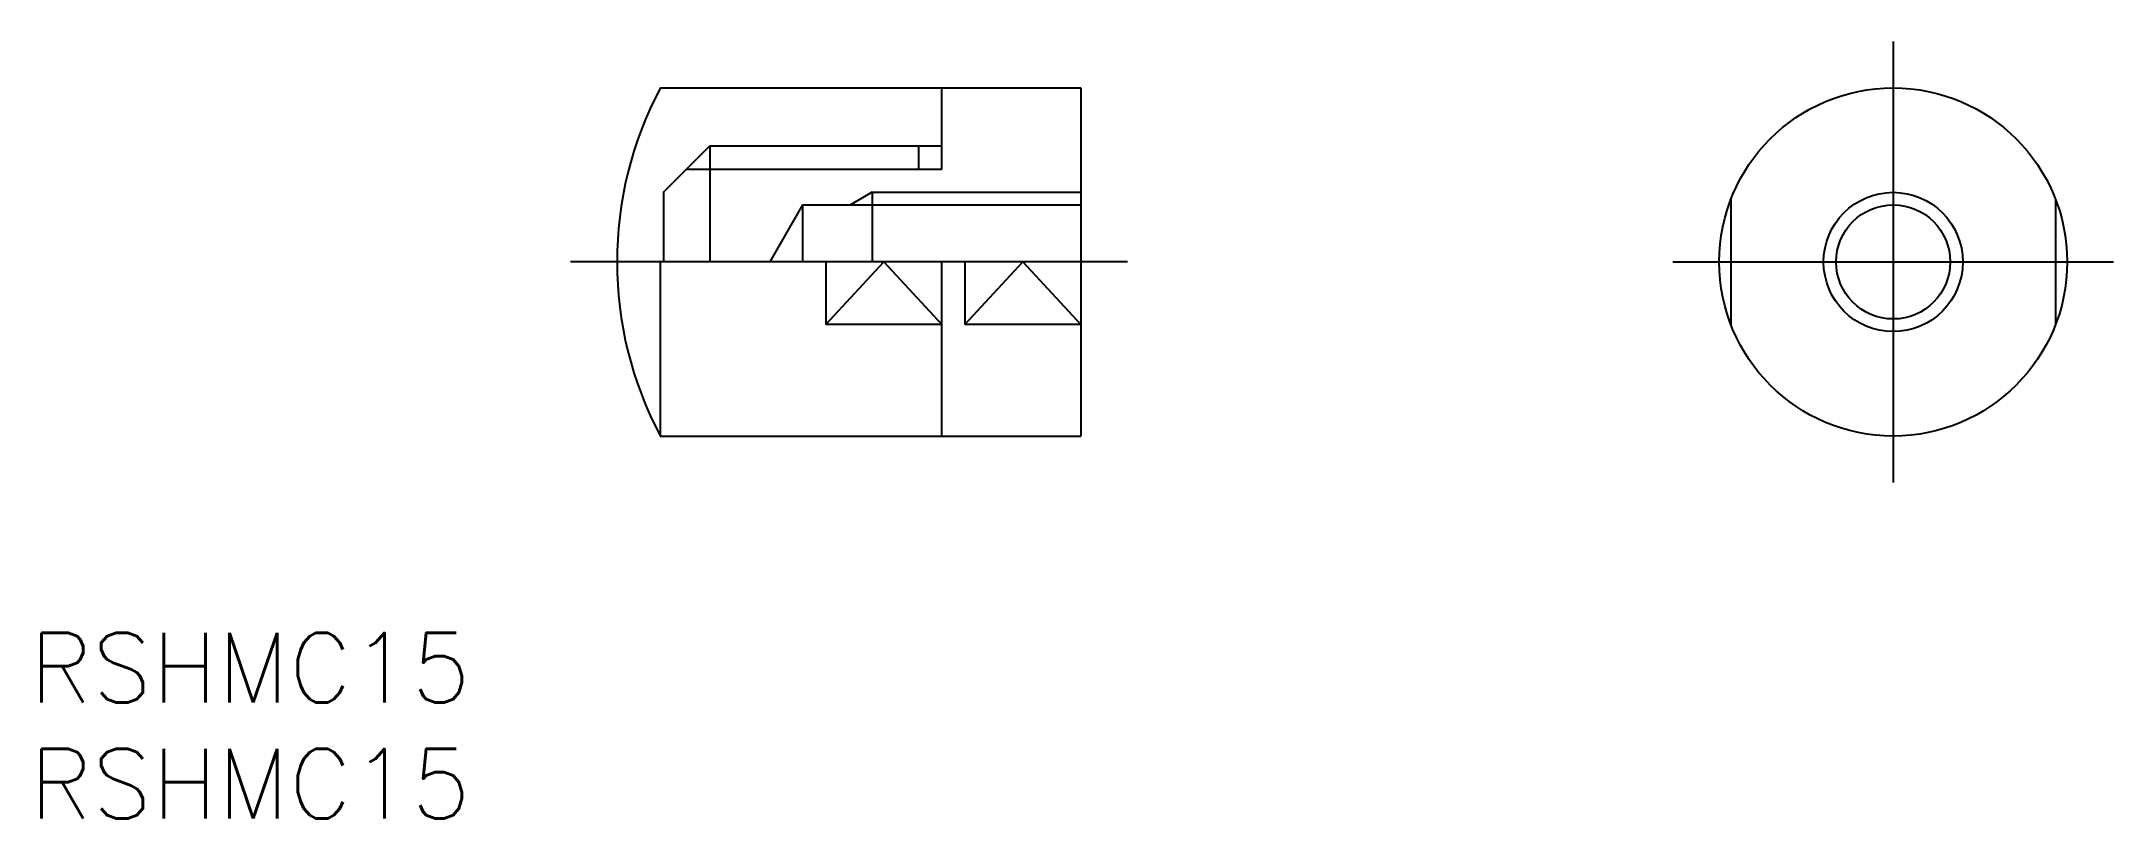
# Model space of a CAD drawing. Extents: x -79.8 to 9.5, y -24 to 9.5.
import ezdxf

# ---------------------------------------------------------------- set-up
doc = ezdxf.new("R2010")
doc.units = 0
doc.linetypes.add('CENTER', pattern=[50.8, 31.75, -6.35, 6.35, -6.35])
doc.layers.get('0').update_dxf_attribs({"linetype": 'CONTINUOUS'})
doc.layers.add('CENTER', color=1, linetype='CENTER')
doc.styles.get("Standard").update_dxf_attribs({"font": 'txt.shx', "height": 3, "bigfont": 'bigfont.shx'})

msp = doc.modelspace()

# ---------------------------------------------------------------- linework, layer by layer
at = {"color": 7, "linetype": 'CONTINUOUS'}
for p, q in [((-53.148, 7.5), (-35.014, 7.5)), ((-41.014, 4), (-41.014, 7.5)), ((-35.014, 7.5), (-35.014, -7.5)), ((-53.014, 3), (-51.014, 5)), ((-51.014, 5), (-42.014, 5)), ((-51.014, 5), (-51.014, 0)), ((-42.014, 5), (-42.014, 4)), ((-42.014, 4), (-41.014, 4)), ((-53.014, 3), (-53.014, 0)), ((-44.014, 3), (-44.014, 0)), ((-7, 2.693), (-7, -2.693)), ((7, 2.693), (7, -2.693)), ((-47.014, 2.458), (-48.434, 0)), ((-47.014, 2.458), (-35.014, 2.458)), ((-47.014, 2.458), (-47.014, 0)), ((-46.014, 0), (-46.014, -2.693)), ((-41.014, -7.5), (-41.014, 0)), ((-40.014, 0), (-40.014, -2.693)), ((-53.148, 0), (-53.148, -7.5)), ((-41.014, -2.693), (-46.014, -2.693)), ((-35.014, -2.693), (-40.014, -2.693)), ((-53.148, -7.5), (-35.014, -7.5))]:
    msp.add_line(p, q, dxfattribs=at)
at = {"color": 3, "linetype": 'CONTINUOUS'}
for p, q in [((-42.014, 5), (-41.014, 5)), ((-52.014, 4), (-42.014, 4)), ((-44.014, 3), (-44.952, 2.458)), ((-44.014, 3), (-35.014, 3)), ((-46.014, -2.693), (-43.514, 0)), ((-43.514, 0), (-41.014, -2.693)), ((-40.014, -2.693), (-37.514, 0)), ((-37.514, 0), (-35.014, -2.693))]:
    msp.add_line(p, q, dxfattribs=at)
at = {"color": 7, "linetype": 'CONTINUOUS'}
for radius in [7.5, 2.458]:
    msp.add_circle((0, 0), radius, dxfattribs=at)
at = {"color": 3, "linetype": 'CONTINUOUS'}
msp.add_circle((0, 0), 3, dxfattribs=at)
at = {"color": 7, "linetype": 'CONTINUOUS'}
msp.add_arc((-39.012, 0), 16.002, 152.05116, 207.94884, dxfattribs=at)
at = {"layer": 'CENTER', "color": 1, "linetype": 'CENTER'}
for p, q in [((0, 9.5), (0, -9.5)), ((-33.014, 0), (-57.014, 0)), ((-9.5, 0), (9.5, 0))]:
    msp.add_line(p, q, dxfattribs=at)

# ---------------------------------------------------------------- texts
at = {"color": 7, "linetype": 'CONTINUOUS'}
for p in [(-80.342, -18.981), (-80.342, -23.981)]:
    msp.add_text('RSHMC15', height=3, dxfattribs=at).set_placement(p)

doc.saveas('drawing.dxf')
